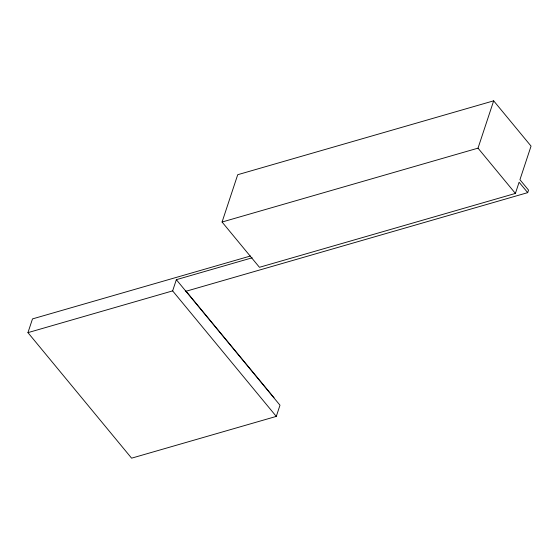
<?xml version="1.0" encoding="UTF-8"?>
<svg xmlns="http://www.w3.org/2000/svg" width="559" height="559" viewBox="0 0 559 559"><rect width="100%" height="100%" fill="white"/><g stroke="black" fill="none" stroke-linecap="round" stroke-linejoin="round"><path stroke-width="0.84" d="M252.172 257.797L176.344 279.682L279.989 405.212L276.286 416.406L131.596 458.17L27.95 332.64L32.492 318.909L250.439 256.008M27.95 332.64L172.64 290.883L176.344 279.682M527.696 192.638L519.101 182.234L515.398 193.428L259.453 267.3L222.07 222.028L237.722 174.708L493.667 100.83L531.05 146.109L519.94 179.698L528.534 190.109L527.696 192.638L185.923 291.288M222.07 222.028L478.015 148.149L493.667 100.83M478.015 148.149L515.398 193.428M185.805 290.897L274.043 397.763M172.64 290.883L276.286 416.406"/></g></svg>
